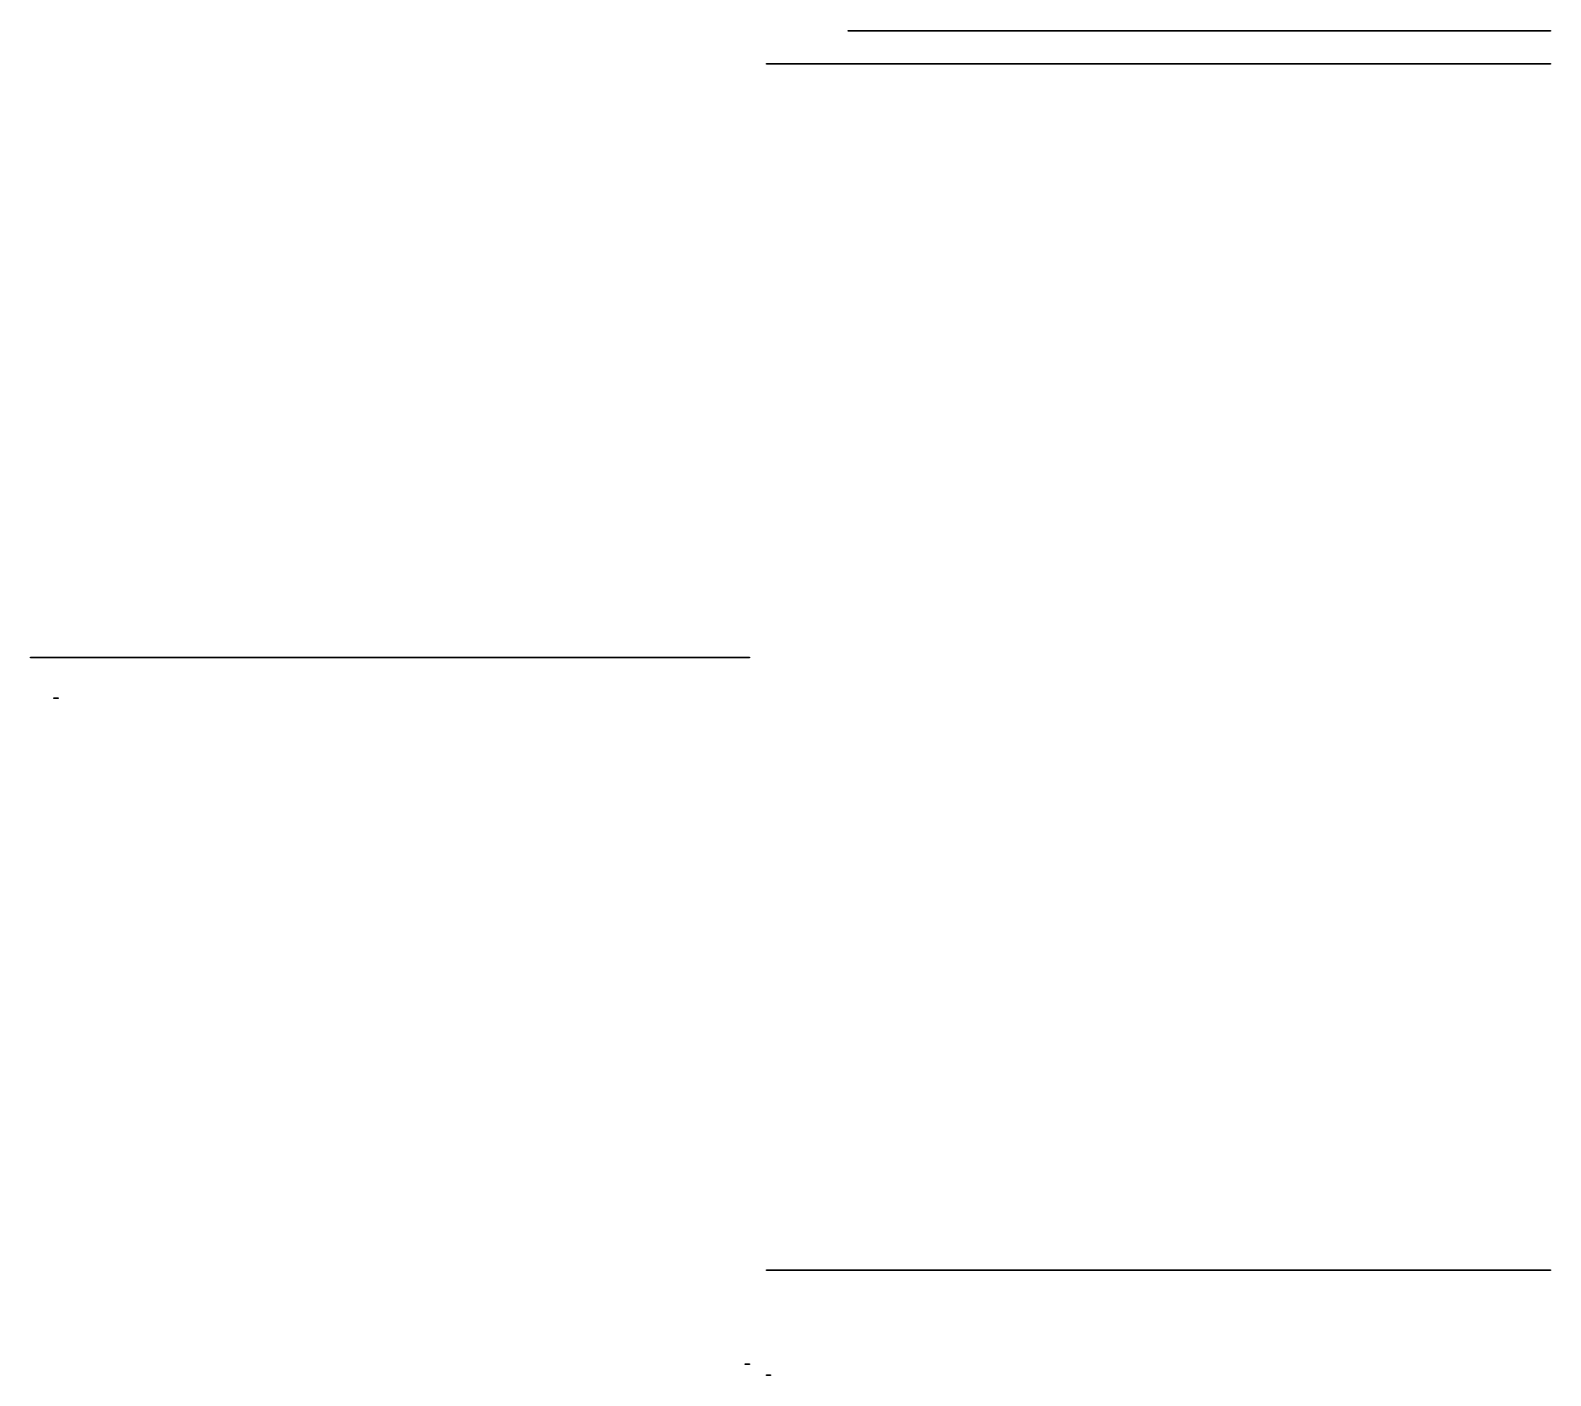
# Model space of a CAD drawing. Header units: millimetres. Extents: x -22.2 to 22, y -18.8 to 20.4.
import ezdxf

# ---------------------------------------------------------------- set-up
doc = ezdxf.new("R2010")
doc.units = ezdxf.units.MM

msp = doc.modelspace()

# ---------------------------------------------------------------- linework, layer by layer
for points in [[(1.608, 20.355), (1.608, 20.375), (22.048, 20.375), (22.048, 20.355)], [(-0.772, 19.395), (-0.772, 19.415), (22.048, 19.415), (22.048, 19.395)], [(-22.197198, 2.11), (-22.197198, 2.13), (-1.272, 2.13), (-1.272, 2.11)], [(-21.512, 0.929214), (-21.512, 0.949214), (-21.392, 0.949214), (-21.392, 0.929214)], [(-0.772, -15.725), (-0.772, -15.705), (22.048, -15.705), (22.048, -15.725)], [(-1.392, -18.467566), (-1.392, -18.447566), (-1.272, -18.447566), (-1.272, -18.467566)], [(-0.772, -18.786232), (-0.772, -18.766232), (-0.652, -18.766232), (-0.652, -18.786232)]]:
    msp.add_lwpolyline(points, close=True)

doc.saveas('drawing.dxf')
